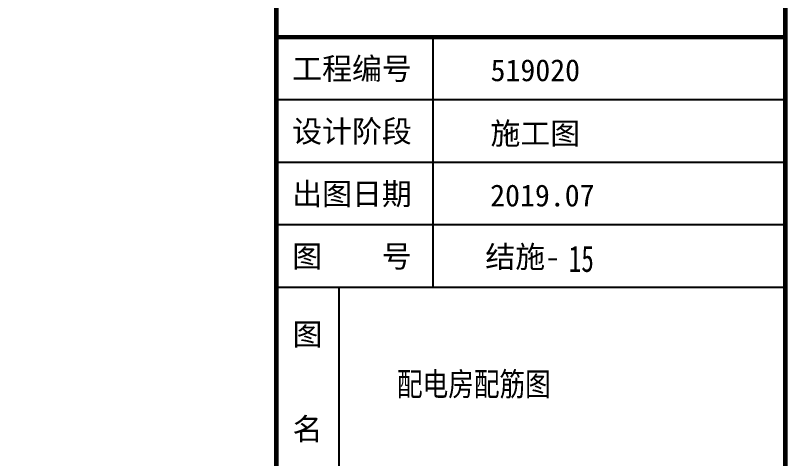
# Model space of a CAD drawing. Extents: x 447413 to 2975780, y -1432727 to 1301644.
# Drawn here: x 2690468 to 2700327, y -1347561 to -1341900 of the extents above; entities that cross this region are included whole.
import ezdxf
from ezdxf.enums import TextEntityAlignment as Align

# ---------------------------------------------------------------- set-up
doc = ezdxf.new("R2010")
doc.units = 0
doc.header["$LTSCALE"] = 1000
doc.header["$MEASUREMENT"] = 0
for name, color, linetype in [('图名', 7, 'Continuous'), ('图框', 253, 'Continuous'), ('图纸编号', 6, 'Continuous')]:
    doc.layers.add(name, color=color, linetype=linetype)
doc.styles.add('cx_biaoti', font='')
doc.styles.add('iicon5', font='simhei.ttf')
doc.styles.add('STYLE3', font='', dxfattribs={"height": 5})
doc.styles.get('cx_biaoti').set_extended_font_data('SimSun')
doc.styles.get('STYLE3').set_extended_font_data('SimSun')

# ---------------------------------------------------------------- blocks, each defined once
blk = doc.blocks.new('新块A1图框')
at = {"layer": '图框', "color": 153}
for p, q in [((52699.2, -108474.1), (52699.2, -111674.1)), ((57199.2, -109274.1), (50699.2, -109274.1)), ((57199.2, -110074.1), (50699.2, -110074.1)), ((57199.2, -110874.1), (50699.2, -110874.1)), ((57199.2, -111674.1), (50699.2, -111674.1)), ((51499.2, -111674.1), (51499.2, -114074.1))]:
    blk.add_line(p, q, dxfattribs=at)
at = {"layer": '图框', "color": 153, "const_width": 58}
for points in [[(50699.2, -69074.1), (57199.2, -69074.1), (57199.2, -126474.1), (50699.2, -126474.1)], [(50699.2, -97274.1), (57199.2, -97274.1), (57199.2, -126474.1), (50699.2, -126474.1)]]:
    blk.add_lwpolyline(points, close=True, dxfattribs=at)
blk.add_lwpolyline([(50699.2, -108474.1), (57199.2, -108474.1)], dxfattribs=at)
at = {"layer": '图框', "color": 153, "style": 'cx_biaoti'}
for s, p in [('工程编号', (50902.7, -109017.2)), ('设计阶段', (50902.7, -109817.2)), ('出图日期', (50902.7, -110617.2)), ('图    号', (50902.7, -111414.1))]:
    blk.add_text(s, height=280, dxfattribs=at).set_placement(p)
for s, p in [('图', (51099.2, -112274.1)), ('名', (51099.2, -113474.1))]:
    blk.add_text(s, height=280, dxfattribs=at).set_placement(p, align=Align.MIDDLE)
blk = doc.blocks.new('A1')
at = {"layer": '图框', "color": 153, "const_width": 58}
blk.add_lwpolyline([(2107118.1, 747108.7), (2181218.1, 747108.7), (2181218.1, 689708.7), (2107118.1, 689708.7)], close=True, dxfattribs=at)
at = {"layer": '图框'}
blk.add_blockref('新块A1图框', (2130518.9, 816182.8), dxfattribs=at)
at = {"layer": '图框', "color": 153, "style": 'cx_biaoti'}
for s, p in [('519020', (2184526.2, 707283.7)), ('施工图', (2184526.2, 706483.7)), ('2019.07', (2184616.4, 705683.7)), ('结施-', (2184365, 704907.7))]:
    blk.add_text(s, height=280, dxfattribs=at).set_placement(p, align=Align.MIDDLE)
blk = doc.blocks.new('图纸编号')
at = {"layer": '图纸编号', "color": 0, "style": 'STYLE3', "width": 0.7}
blk.add_attdef('图纸编号', (2625405.5, 142894.5), '', height=260, dxfattribs=at)
blk = doc.blocks.new('图名')
at = {"layer": '图名', "style": 'iicon5', "width": 0.7}
blk.add_attdef('图名', (2629106.6, 144662), '', height=300, dxfattribs=at)

msp = doc.modelspace()

# ---------------------------------------------------------------- block references
msp.add_blockref('A1', (512580.2, -2049886, 126000))
at = {"layer": '图名'}
ref = msp.add_blockref('图名', (66233, -1491421.5, 126000), dxfattribs=at)
ref.add_attrib('图名', '配电房配筋图', (2695339.6, -1346759.5, 126000), dxfattribs={"height": 300, "style": 'iicon5', "width": 0.8})
at = {"layer": '图纸编号', "color": 6, "xscale": 1.296, "yscale": 1.296, "zscale": 1.296}
msp.add_blockref('图纸编号', (-704992.4, -1530367.7, 126000), dxfattribs=at).add_auto_attribs({'图纸编号': '15'})

doc.saveas('drawing.dxf')
